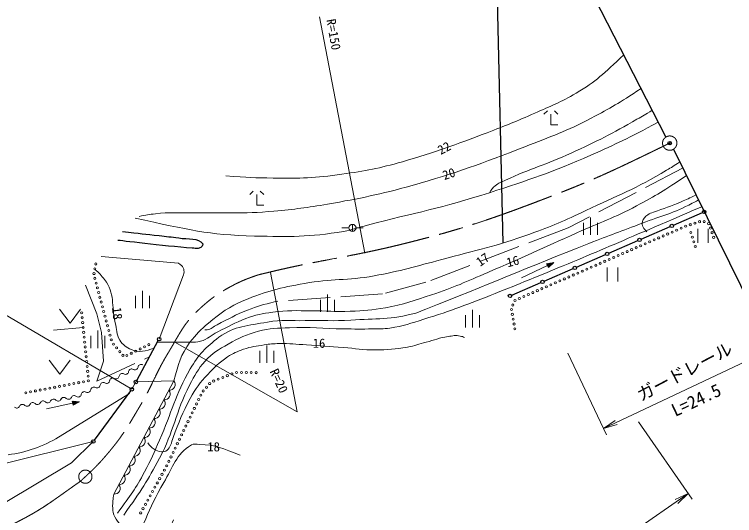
# Model space of a CAD drawing. Units: millimetres, scale not verified. Extents: x 40000 to 680000, y 20000 to 380000.
# Drawn here: x 469985 to 572861, y 261813 to 333430 of the extents above; entities that cross this region are included whole.
import ezdxf
from ezdxf.enums import TextEntityAlignment as Align

# ---------------------------------------------------------------- set-up
doc = ezdxf.new("R2010")
doc.units = ezdxf.units.MM
doc.header["$LTSCALE"] = 1000
doc.header["$PDMODE"] = 32
doc.header["$PDSIZE"] = 500
doc.linetypes.add('CHAIN', pattern=[18.5, 12, -1.5, 3.5, -1.5])
doc.linetypes.add('DASHED', pattern=[7.5, 6, -1.5])
for name, color, linetype, lineweight in [('M-BMK', 2, 'CHAIN', 13), ('M-BMK-OTRS', 5, 'Continuous', 25), ('M-STR-HTXT', 7, 'Continuous', 13), ('M-STR-STRC', 7, 'Continuous', 25), ('M-STR-STRD', 7, 'Continuous', 25), ('M-WORK', 1, 'Continuous', 13)]:
    doc.layers.add(name, color=color, linetype=linetype, lineweight=lineweight)
doc.layers.add('M-OTRS', color=6, linetype='Continuous')
doc.styles.add('ＭＳ ゴシック', font='')
doc.styles.get('ＭＳ ゴシック').set_extended_font_data('MS Gothic')

# ---------------------------------------------------------------- blocks, each defined once
blk = doc.blocks.new('open_arrow')
at = {"color": 0, "linetype": 'Continuous', "lineweight": -2}
blk.add_lwpolyline([(7.5, 1.25), (0, 0), (7.5, -1.25)], dxfattribs=at)

msp = doc.modelspace()

# ---------------------------------------------------------------- linework, layer by layer
at = {"layer": 'M-BMK'}
for centre, radius in [((563595, 315038), 1024), ((480122, 267374), 946)]:
    msp.add_circle(centre, radius, dxfattribs=at)
for points, knots in [([(563595, 315038), (555158, 310931), (552658, 309735), (545392, 306958), (537756, 304040), (533380, 302592), (525446, 300623), (517887, 298746), (513506, 298333), (505940, 296483), (505331, 296334), (504980, 296279), (504390, 296068), (503129, 295618), (502420, 295352), (501236, 294727), (499077, 293588), (497930, 292765), (496155, 291089), (494070, 289120), (493450, 287514), (491953, 285068), (490231, 282254), (489689, 280438), (488001, 277604), (486482, 275053), (485689, 273559), (483799, 271269), (482232, 269370), (481561, 268704), (479426, 266729)], [0, 0, 0, 0, 1, 1, 1, 2, 2, 2, 3, 3, 3, 4, 4, 4, 5, 5, 5, 6, 6, 6, 7, 7, 7, 8, 8, 8, 9, 9, 9, 10, 10, 10, 10]), ([(479426, 266729), (475334, 263862), (474194, 262852), (470497, 260962), (469703, 260556), (469268, 260308), (468448, 259958), (465612, 258749), (463840, 258569), (460838, 257868), (459252, 257497), (458320, 257511), (456698, 257366), (451975, 256943), (449307, 257034), (444572, 256780), (439393, 256503), (436500, 256165), (431317, 255986), (428199, 255878), (426446, 255883), (423330, 256028), (416432, 256347), (412550, 256598), (405726, 257658), (396791, 259047), (393570, 260198), (383292, 263372)], [0, 0, 0, 0, 1, 1, 1, 2, 2, 2, 3, 3, 3, 4, 4, 4, 5, 5, 5, 6, 6, 6, 7, 7, 7, 8, 8, 8, 9, 9, 9, 9])]:
    msp.add_open_spline(points, degree=3, knots=knots, dxfattribs=at)
at = {"layer": 'M-BMK-OTRS'}
for p, q in [((550185, 341014), (563044, 315900)), ((564112, 314154), (575554, 290961))]:
    msp.add_line(p, q, dxfattribs=at)
at = {"layer": 'M-OTRS'}
msp.add_point((563595, 315038), dxfattribs=at)
at = {"layer": 'M-STR-HTXT'}
for p, q in [((513574, 333059), (520048, 299311)), ((506569, 296552), (510374, 276651)), ((486760, 279865), (461831, 294522)), ((510374, 276651), (492901, 286591)), ((549045, 285024), (554561, 273358)), ((554133, 274262), (577735, 285421)), ((559153, 275228), (566794, 264140)), ((566226, 264963), (509636, 225968))]:
    msp.add_line(p, q, dxfattribs=at)
at = {"layer": 'M-STR-STRC'}
for p, q in [((539789, 300723), (538989, 335552)), ((564133, 303307), (568296, 305109)), ((559510, 301306), (563674, 303108)), ((554887, 299305), (559051, 301107)), ((550265, 297305), (554429, 299107)), ((545642, 295304), (549806, 297106)), ((541019, 293304), (545183, 295106)), ((487450, 281134), (490537, 286815)), ((481404, 272604), (486611, 279663))]:
    msp.add_line(p, q, dxfattribs=at)
for centre in [(568526, 305208), (563903, 303207), (559281, 301207), (554658, 299206), (550035, 297205), (545413, 295205), (540790, 293204), (490657, 287034), (487331, 280915), (486760, 279865), (481255, 272403)]:
    msp.add_circle(centre, 250, dxfattribs=at)
at = {"layer": 'M-STR-STRD'}
msp.add_open_spline([(485418, 302406), (487963, 302125), (488604, 302056), (490645, 301819), (491741, 301692), (492359, 301654), (493450, 301489), (494816, 301281), (496300, 301570), (496884, 300641), (496959, 300523), (496812, 300366), (496699, 300232), (496564, 300074), (496429, 300017), (496223, 299993), (495895, 299954), (495708, 300002), (495379, 300028), (491217, 300349), (484998, 301117), (484749, 301143), (484749, 301143), (484749, 301143), (484749, 301143)], degree=3, knots=[0, 0, 0, 0, 1, 1, 1, 2, 2, 2, 3, 3, 3, 4, 4, 4, 5, 5, 5, 6, 6, 6, 7, 7, 7, 8, 8, 8, 8], dxfattribs=at)
at = {"layer": 'M-WORK'}
for p, q in [((546117, 319657), (545617, 319157)), ((546617, 317657), (546617, 319157)), ((547617, 319157), (547117, 319657)), ((547617, 317657), (546617, 317657)), ((504111, 308179), (503611, 307679)), ((504611, 306179), (504611, 307679)), ((505611, 307679), (505111, 308179)), ((505611, 306179), (504611, 306179)), ((551276, 301915), (551276, 303665)), ((552276, 301915), (552276, 304415)), ((553276, 301915), (553276, 303665)), ((517776, 302933), (516774, 302931)), ((518276, 302431), (518276, 303431)), ((518772, 302920), (519805, 302925)), ((567608, 302783), (567608, 300783)), ((569108, 300783), (569108, 302783)), ((493428, 297876), (482389, 298845)), ((493677, 297704), (493428, 297876)), ((542421, 295776), (546127, 297540)), ((547030, 297969), (545998, 297811)), ((545998, 297811), (546256, 297269)), ((546205, 297842), (546024, 297756)), ((546050, 297702), (546411, 297874)), ((546617, 297906), (546076, 297648)), ((546101, 297594), (546824, 297938)), ((547030, 297969), (546127, 297540)), ((546153, 297485), (546875, 297829)), ((546720, 297689), (546179, 297431)), ((546204, 297377), (546566, 297549)), ((546411, 297409), (546230, 297323)), ((547030, 297969), (546256, 297269)), ((554678, 297242), (554678, 295242)), ((556178, 295242), (556178, 297242)), ((490657, 287034), (494140, 296217)), ((488305, 291445), (488305, 293945)), ((514720, 290917), (514720, 293417)), ((487305, 291445), (487305, 293195)), ((489305, 291445), (489305, 293195)), ((513720, 290917), (513720, 292667)), ((515720, 290917), (515720, 292667)), ((476441, 291327), (477941, 289327)), ((477941, 289327), (479441, 291327)), ((535407, 288701), (535407, 291201)), ((534407, 288701), (534407, 290451)), ((536407, 288701), (536407, 290451)), ((481896, 285746), (481896, 288246)), ((480896, 285746), (480896, 287496)), ((482896, 285746), (482896, 287496)), ((506036, 283623), (506036, 286123)), ((505036, 283623), (505036, 285373)), ((507036, 283623), (507036, 285373)), ((474963, 284044), (476463, 282044)), ((476463, 282044), (477963, 284044)), ((484199, 264883), (492771, 281065)), ((487331, 280915), (486760, 279865)), ((476293, 273041), (486427, 279252)), ((474581, 277071), (478307, 277866)), ((479285, 278075), (478245, 278160)), ((478245, 278160), (478370, 277573)), ((478453, 278143), (478257, 278101)), ((478270, 278042), (478661, 278126)), ((478869, 278109), (478282, 277984)), ((478295, 277925), (479077, 278092)), ((479285, 278075), (478307, 277866)), ((478320, 277808), (479102, 277975)), ((478919, 277874), (478332, 277749)), ((478345, 277690), (478736, 277774)), ((479285, 278075), (478370, 277573)), ((478553, 277673), (478357, 277632)), ((442521, 262833), (481255, 272403)), ((478144, 269332), (481255, 272403)), ((468434, 263527), (478144, 269332))]:
    msp.add_line(p, q, dxfattribs=at)
at = {"layer": 'M-WORK', "linetype": 'DASHED'}
for p, q in [((475564, 288292), (479813, 288675)), ((490424, 286606), (495068, 286578)), ((487331, 280915), (492771, 281065))]:
    msp.add_line(p, q, dxfattribs=at)
for points in [[(565443, 311458), (549067, 302927), (528773, 295168), (522585, 293495), (507281, 292408)], [(480135, 294759), (481780, 290633), (482421, 287985), (482700, 283859), (481752, 281016), (489287, 284514)]]:
    msp.add_lwpolyline(points, dxfattribs=at)
at = {"layer": 'M-WORK'}
for centre, radius in [((566531, 303381), 150), ((567198, 303595), 150), ((567864, 303809), 150), ((568519, 303821), 150), ((569158, 303534), 150), ((518276, 302931), 500), ((563941, 302324), 150), ((564583, 302603), 150), ((565225, 302882), 150), ((565867, 303161), 150), ((569415, 302900), 150), ((562015, 301487), 150), ((562657, 301766), 150), ((563299, 302045), 150), ((566616, 302266), 150), ((566825, 301598), 150), ((569642, 302237), 150), ((569868, 301575), 150), ((559447, 300372), 150), ((560089, 300651), 150), ((560731, 300929), 150), ((561373, 301208), 150), ((567033, 300929), 150), ((567242, 300261), 150), ((556879, 299256), 150), ((557521, 299535), 150), ((558163, 299814), 150), ((558805, 300093), 150), ((554953, 298419), 150), ((555595, 298698), 150), ((556237, 298977), 150), ((481618, 297765), 150), ((552385, 297303), 150), ((553027, 297582), 150), ((553669, 297861), 150), ((554311, 298140), 150), ((481352, 296391), 150), ((481485, 297078), 150), ((549817, 296187), 150), ((550459, 296466), 150), ((551101, 296745), 150), ((551743, 297024), 150), ((481480, 295713), 150), ((547891, 295351), 150), ((548533, 295629), 150), ((549175, 295908), 150), ((481660, 295036), 150), ((481840, 294360), 150), ((545323, 294235), 150), ((545965, 294514), 150), ((546607, 294793), 150), ((547249, 295072), 150), ((482021, 293683), 150), ((542754, 293119), 150), ((543396, 293398), 150), ((544038, 293677), 150), ((544680, 293956), 150), ((482201, 293007), 150), ((482381, 292331), 150), ((541491, 292540), 150), ((542112, 292840), 150), ((482561, 291654), 150), ((540991, 291259), 150), ((541196, 291905), 150), ((479597, 290783), 150), ((479668, 290087), 150), ((482741, 290978), 150), ((482921, 290301), 150), ((541114, 290569), 150), ((479740, 289391), 150), ((483101, 289625), 150), ((483281, 288948), 150), ((541237, 289880), 150), ((541359, 289191), 150), ((479811, 288694), 150), ((479882, 287998), 150), ((483462, 288272), 150), ((541482, 288502), 150), ((479954, 287301), 150), ((483642, 287596), 150), ((483822, 286919), 150), ((480025, 286605), 150), ((480096, 285909), 150), ((484132, 286311), 150), ((488565, 285936), 150), ((489193, 286244), 150), ((480168, 285212), 150), ((484584, 285776), 150), ((485037, 285242), 150), ((486680, 285010), 150), ((487308, 285319), 150), ((487937, 285627), 150), ((480239, 284516), 150), ((480310, 283820), 150), ((485489, 284708), 150), ((486051, 284702), 150), ((480382, 283123), 150), ((480453, 282427), 150), ((500405, 281810), 150), ((501057, 282066), 150), ((501718, 282272), 150), ((502418, 282264), 150), ((503117, 282256), 150), ((503817, 282248), 150), ((504517, 282239), 150), ((479172, 280808), 150), ((479860, 280939), 150), ((480524, 281731), 150), ((480548, 281070), 150), ((498451, 281042), 150), ((499102, 281298), 150), ((499754, 281554), 150), ((473672, 279758), 150), ((474359, 279890), 150), ((475047, 280021), 150), ((475734, 280152), 150), ((476422, 280283), 150), ((477110, 280414), 150), ((477797, 280545), 150), ((478485, 280677), 150), ((497415, 280148), 150), ((497879, 280673), 150), ((471609, 279365), 150), ((472296, 279496), 150), ((472984, 279627), 150), ((496603, 279023), 150), ((496952, 279623), 150), ((495996, 277761), 150), ((496299, 278392), 150), ((495692, 277131), 150), ((495085, 275869), 150), ((495388, 276500), 150), ((494478, 274608), 150), ((494781, 275238), 150), ((494174, 273977), 150), ((493567, 272716), 150), ((493870, 273346), 150), ((492960, 271454), 150), ((493263, 272085), 150), ((492656, 270823), 150), ((492049, 269562), 150), ((492352, 270193), 150), ((491745, 268931), 150), ((491070, 267705), 150), ((491409, 268317), 150), ((490393, 266480), 150), ((490731, 267092), 150), ((490054, 265867), 150), ((489376, 264642), 150), ((489715, 265255), 150), ((488699, 263417), 150), ((489037, 264029), 150), ((488021, 262192), 150), ((488360, 262804), 150)]:
    msp.add_circle(centre, radius, dxfattribs=at)
for centre, radius, start, end in [((492959, 296665), 1263, 339.22775, 55.35905), ((487203, 283099), 452, 239.48364, 351.77359), ((488097, 282970), 452, 59.48364, 171.77359), ((485392, 281672), 452, 59.48364, 171.77359), ((485851, 282450), 452, 239.48364, 351.77359), ((486745, 282321), 452, 59.48364, 171.77359), ((483146, 281153), 452, 239.48364, 351.77359), ((484040, 281024), 452, 59.48364, 171.77359), ((484498, 281802), 452, 239.48364, 351.77359), ((492120, 280546), 832, 265.61578, 38.56247), ((481335, 279726), 452, 59.48364, 171.77359), ((481794, 280504), 452, 239.48364, 351.77359), ((482687, 280375), 452, 59.48364, 171.77359), ((478532, 278507), 452, 43.44816, 155.73811), ((479089, 279206), 452, 239.48364, 351.77359), ((479983, 279077), 452, 59.48364, 171.77359), ((480441, 279855), 452, 239.48364, 351.77359), ((491406, 279198), 832, 265.61578, 38.56247), ((472615, 277507), 452, 43.44816, 155.73811), ((473271, 278128), 452, 223.44816, 335.73811), ((474094, 277757), 452, 43.44816, 155.73811), ((474750, 278378), 452, 223.44816, 335.73811), ((475574, 278007), 452, 43.44816, 155.73811), ((476229, 278628), 452, 223.44816, 335.73811), ((477053, 278257), 452, 43.44816, 155.73811), ((477708, 278878), 452, 223.44816, 335.73811), ((490691, 277849), 832, 265.61578, 38.56247), ((470313, 277628), 452, 223.44816, 335.73811), ((471136, 277257), 452, 43.44816, 155.73811), ((471792, 277878), 452, 223.44816, 335.73811), ((489977, 276501), 832, 265.61578, 38.56247), ((489263, 275152), 832, 265.61578, 38.56247), ((488548, 273804), 832, 265.61578, 38.56247), ((466756, 288599), 18249, 277.43364, 301.50727), ((487834, 272455), 832, 265.61578, 38.56247), ((487120, 271107), 832, 265.61578, 38.56247), ((486405, 269758), 832, 265.61578, 38.56247), ((485691, 268410), 832, 265.61578, 38.56247), ((484977, 267061), 832, 265.61578, 38.56247), ((484262, 265713), 832, 265.61578, 38.56247)]:
    msp.add_arc(centre, radius, start, end, dxfattribs=at)
for points, knots in [([(500206, 310376), (503376, 310112), (504306, 310073), (506938, 310041), (510782, 309995), (512962, 310024), (516765, 310585), (520181, 311089), (522101, 311432), (525420, 312383), (530217, 313757), (532839, 314755), (537504, 316523), (540196, 317542), (541690, 318156), (544320, 319324), (546657, 320362), (548020, 320859), (550216, 322168), (553149, 323916), (554117, 324934), (557030, 327645)], [0, 0, 0, 0, 1, 1, 1, 2, 2, 2, 3, 3, 3, 4, 4, 4, 5, 5, 5, 6, 6, 6, 7, 7, 7, 7]), ([(559501, 322819), (556250, 320714), (555249, 320110), (552390, 318613), (548813, 316741), (546664, 315975), (542899, 314516), (536701, 312112), (533199, 310798), (526800, 308996), (522146, 307686), (519476, 307163), (514716, 306320), (511747, 305794), (510065, 305599), (507064, 305316), (502493, 304887), (499903, 305170), (495314, 305066), (493288, 305020), (492139, 305192), (490129, 304940), (489210, 304825), (488874, 304787), (487787, 304564)], [0, 0, 0, 0, 1, 1, 1, 2, 2, 2, 3, 3, 3, 4, 4, 4, 5, 5, 5, 6, 6, 6, 7, 7, 7, 8, 8, 8, 8]), ([(537839, 307951), (538150, 308429), (538293, 308617), (538675, 308954), (539163, 309385), (539550, 309472), (540139, 309749), (543719, 311429), (545913, 311941), (549505, 313596), (553260, 315326), (555331, 316382), (558913, 318446), (559766, 318938), (560056, 319093), (561086, 319723)], [0, 0, 0, 0, 1, 1, 1, 2, 2, 2, 3, 3, 3, 4, 4, 4, 5, 5, 5, 5]), ([(487244, 304313), (494979, 302644), (497568, 301923), (504304, 301762), (509258, 301644), (512090, 301591), (516974, 302431), (518336, 302666), (519065, 302958), (520402, 303309), (527219, 305100), (531139, 305764), (537839, 307951), (543567, 309820), (546800, 310857), (552307, 313303), (556142, 315006), (557471, 315645), (561959, 318018)], [0, 0, 0, 0, 1, 1, 1, 2, 2, 2, 3, 3, 3, 4, 4, 4, 5, 5, 5, 6, 6, 6, 6]), ([(492771, 281065), (493485, 283576), (493667, 284712), (495068, 286578), (495956, 287760), (496561, 288357), (497702, 289296), (499519, 290789), (500595, 291646), (502762, 292557), (505999, 293918), (507964, 294348), (511418, 294982), (515264, 295689), (517523, 295365), (521369, 296070), (525188, 296769), (527279, 297405), (531029, 298411), (535971, 299738), (538808, 300292), (543615, 302049), (546791, 303210), (548547, 303942), (551601, 305394), (556153, 307558), (558831, 308554), (563142, 311165), (563878, 311610), (564144, 311751), (565013, 312328)], [0, 0, 0, 0, 1, 1, 1, 2, 2, 2, 3, 3, 3, 4, 4, 4, 5, 5, 5, 6, 6, 6, 7, 7, 7, 8, 8, 8, 9, 9, 9, 10, 10, 10, 10]), ([(495068, 286578), (495720, 286572), (495985, 286615), (496554, 286744), (497623, 286987), (498041, 287592), (499021, 288082), (500570, 288857), (501415, 289355), (503036, 289964), (504482, 290508), (505353, 290669), (506882, 290884), (509019, 291185), (510245, 291072), (512402, 291093), (514574, 291114), (515793, 290906), (517963, 291009), (519931, 291104), (521044, 291154), (522981, 291511), (525615, 291997), (527040, 292523), (529588, 293351), (532801, 294395), (534505, 295254), (537616, 296571), (542619, 298689), (545369, 299995), (550328, 302216), (553663, 303710), (555635, 304338), (558858, 306063), (561725, 307597), (562714, 308230), (565969, 310391)], [0, 0, 0, 0, 1, 1, 1, 2, 2, 2, 3, 3, 3, 4, 4, 4, 5, 5, 5, 6, 6, 6, 7, 7, 7, 8, 8, 8, 9, 9, 9, 10, 10, 10, 11, 11, 11, 12, 12, 12, 12]), ([(560322, 302346), (559947, 302795), (559547, 303206), (559691, 303814), (559802, 304287), (560083, 304483), (560453, 304799), (560722, 305029), (560960, 305019), (561289, 305152), (562813, 305770), (563731, 305960), (565229, 306639), (566055, 307014), (566343, 307145), (567318, 307656)], [0, 0, 0, 0, 1, 1, 1, 2, 2, 2, 3, 3, 3, 4, 4, 4, 5, 5, 5, 5]), ([(484698, 262158), (486637, 264820), (487285, 265622), (488587, 268054), (489515, 269787), (489920, 270816), (490719, 272612), (492478, 276561), (492918, 279046), (495110, 282773), (496318, 284826), (497290, 285876), (499208, 287289), (501495, 288974), (503357, 288935), (506149, 289463), (508205, 289852), (509410, 289618), (511501, 289672), (514048, 289738), (515483, 289575), (518024, 289756), (521662, 290015), (523808, 289732), (527307, 290759), (527892, 290931), (528204, 291078), (528771, 291303), (537892, 294917), (542937, 297104), (552061, 300711), (555018, 301880), (556703, 302458), (559671, 303596), (562478, 304672), (564166, 305032), (566822, 306440), (567161, 306620), (567289, 306675), (567685, 306912)], [0, 0, 0, 0, 1, 1, 1, 2, 2, 2, 3, 3, 3, 4, 4, 4, 5, 5, 5, 6, 6, 6, 7, 7, 7, 8, 8, 8, 9, 9, 9, 10, 10, 10, 11, 11, 11, 12, 12, 12, 13, 13, 13, 13]), ([(485608, 261897), (488169, 265517), (488955, 266702), (490709, 270009), (492779, 273910), (492987, 276540), (495016, 280462), (495748, 281879), (496177, 282695), (497232, 283891), (498291, 285091), (499146, 285521), (500535, 286316), (502123, 287226), (503087, 287640), (504842, 288156), (506514, 288648), (507535, 288558), (509275, 288658), (512292, 288832), (513988, 288523), (517010, 288491), (518627, 288473), (519533, 288449), (521150, 288491), (522114, 288516), (522662, 288475), (523617, 288616), (525553, 288903), (526598, 289293), (528467, 289871), (532515, 291122), (534728, 292000), (538670, 293550), (540573, 294298), (541628, 294744), (543521, 295516), (553199, 299461), (556233, 300829), (568159, 305952)], [0, 0, 0, 0, 1, 1, 1, 2, 2, 2, 3, 3, 3, 4, 4, 4, 5, 5, 5, 6, 6, 6, 7, 7, 7, 8, 8, 8, 9, 9, 9, 10, 10, 10, 11, 11, 11, 12, 12, 12, 13, 13, 13, 13]), ([(481467, 296983), (482145, 296479), (482380, 296156), (482867, 295539), (484405, 293594), (483789, 291782), (484400, 289379), (484647, 288409), (484527, 287756), (485042, 286898), (485475, 286174), (485946, 285879), (486714, 285532), (487866, 285012), (488706, 285368), (489944, 285722)], [0, 0, 0, 0, 1, 1, 1, 2, 2, 2, 3, 3, 3, 4, 4, 4, 5, 5, 5, 5]), ([(497208, 288345), (497337, 288337), (497390, 288350), (497506, 288364), (498128, 288437), (498374, 288813), (498937, 289088), (500628, 289916), (501526, 290498), (503285, 291170), (504812, 291753), (505393, 291918), (507281, 292408)], [0, 0, 0, 0, 1, 1, 1, 2, 2, 2, 3, 3, 3, 4, 4, 4, 4]), ([(489031, 272213), (489374, 271779), (489515, 271579), (489941, 271321), (490301, 271103), (490525, 270962), (490945, 270930), (491289, 270905), (491519, 270953), (491800, 271153), (492082, 271354), (492120, 271591), (492283, 271897), (492492, 272290), (492493, 272560), (492655, 272975), (493521, 275198), (493975, 276469), (495108, 278569), (495892, 280023), (496459, 280791), (497598, 281988), (498608, 283050), (499182, 283669), (500404, 284478), (501241, 285032), (501785, 285230), (502727, 285575), (503822, 285975), (504494, 286018), (505645, 286207), (506486, 286344), (506967, 286376), (507819, 286392), (509338, 286421), (510187, 286298), (511703, 286207), (513759, 286082), (514909, 285986), (516963, 285835), (518749, 285703), (519744, 285444), (521534, 285482), (523334, 285520), (524352, 285578), (526125, 285891), (527188, 286078), (527756, 286307), (528801, 286578), (530021, 286896), (530673, 287231), (531923, 287396), (532600, 287486), (533009, 287642), (533670, 287470), (533923, 287405), (534040, 287377), (534302, 287247)], [0, 0, 0, 0, 1, 1, 1, 2, 2, 2, 3, 3, 3, 4, 4, 4, 5, 5, 5, 6, 6, 6, 7, 7, 7, 8, 8, 8, 9, 9, 9, 10, 10, 10, 11, 11, 11, 12, 12, 12, 13, 13, 13, 14, 14, 14, 15, 15, 15, 16, 16, 16, 17, 17, 17, 18, 18, 18, 19, 19, 19, 19]), ([(481098, 252609), (482031, 252468), (482542, 252397), (483389, 252687), (484262, 252987), (484717, 253373), (485281, 254104), (485814, 254795), (485973, 255277), (486368, 256055), (488415, 260090), (489005, 262639), (491320, 266526), (492654, 268767), (493041, 270547), (495261, 271917), (495650, 272157), (495974, 271970), (496431, 271973), (498774, 271985), (499725, 271368), (502230, 270439)], [0, 0, 0, 0, 1, 1, 1, 2, 2, 2, 3, 3, 3, 4, 4, 4, 5, 5, 5, 6, 6, 6, 7, 7, 7, 7]), ([(484199, 264883), (484093, 264455), (484086, 264287), (484057, 263900), (483981, 262879), (483966, 262189), (484503, 261317), (485005, 260504), (485527, 260217), (486306, 259663), (486959, 259198), (487365, 258966), (488127, 258715), (488821, 258487), (489269, 258367), (489985, 258511), (490562, 258627), (490865, 258819), (491342, 259161), (492125, 259724), (492281, 260279), (492699, 261224)], [0, 0, 0, 0, 1, 1, 1, 2, 2, 2, 3, 3, 3, 4, 4, 4, 5, 5, 5, 6, 6, 6, 7, 7, 7, 7])]:
    msp.add_open_spline(points, degree=3, knots=knots, dxfattribs=at)

# ---------------------------------------------------------------- block references
at = {"layer": 'M-STR-HTXT', "xscale": 267, "yscale": 267}
for p, rotation in [((554133, 274262), 25.3), ((566226, 264963), 214.6)]:
    msp.add_blockref('open_arrow', p, dxfattribs=dict(at, rotation=rotation))

# ---------------------------------------------------------------- texts
at = {"layer": 'M-STR-HTXT', "style": 'ＭＳ ゴシック'}
for s, height, rotation, p in [('R=150', 1320, 280.024, (514154, 332593)), ('ガードレール', 1833, 27.811, (559768, 277622)), ('R=20', 1320, 294.944, (506058, 282249))]:
    msp.add_text(s, height=height, rotation=rotation, dxfattribs=at).set_placement(p, align=Align.BOTTOM_LEFT)
msp.add_text('L=24.5', height=1833, rotation=25.305, dxfattribs=at).set_placement((568000, 277000), align=Align.BOTTOM_CENTER)
at = {"layer": 'M-WORK', "style": 'ＭＳ ゴシック'}
for s, rotation, p in [('22', 28.072, (531073, 312983)), ('20', 18.435, (531528, 309370)), ('17', 34.695, (536736, 297022)), ('16', 14.036, (540557, 296911)), ('18', 276.429, (483525, 291484))]:
    msp.add_text(s, height=1320, rotation=rotation, dxfattribs=at).set_placement(p, align=Align.BOTTOM_LEFT)
for s, p in [('16', (512603, 285391)), ('18', (497545, 270591))]:
    msp.add_text(s, height=1320, dxfattribs=at).set_placement(p, align=Align.BOTTOM_LEFT)

doc.saveas('drawing.dxf')
